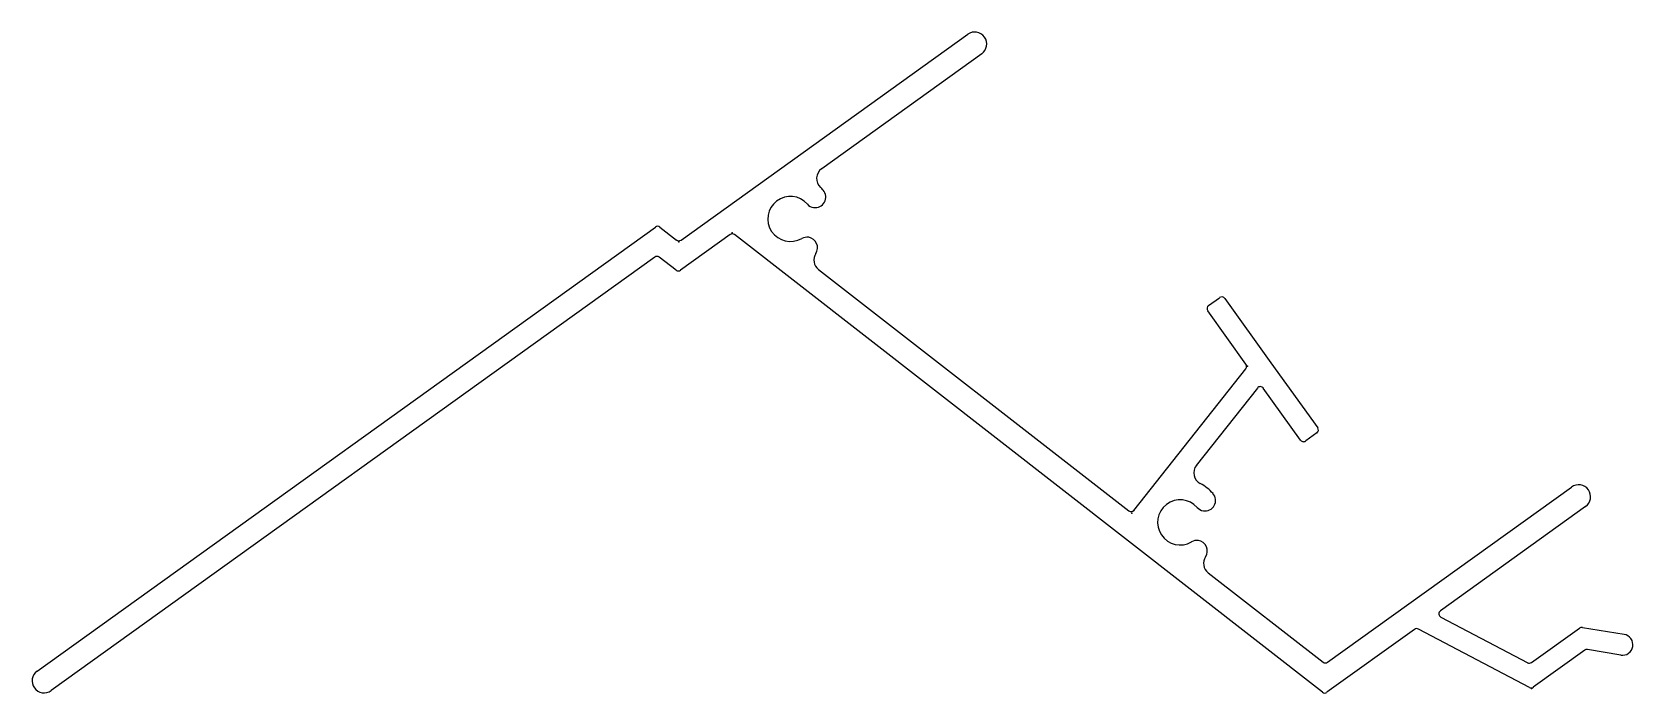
# Model space of a CAD drawing. Header units: inches. Extents: x -44 to 62, y 1 to 45.
import ezdxf

# ---------------------------------------------------------------- set-up
doc = ezdxf.new("R2010")
doc.units = ezdxf.units.IN
doc.header["$MEASUREMENT"] = 0
doc.layers.add('1', color=7, linetype='Continuous')

msp = doc.modelspace()

# ---------------------------------------------------------------- linework, layer by layer
at = {"color": 7, "linetype": 'Continuous'}
for p, q in [((-1.09, 30.72), (17.95, 44.4)), ((18.88, 43.1), (8.25, 35.46)), ((-43.87, 2.09), (-2.8, 31.59)), ((-2.5, 31.59), (-1.39, 30.73)), ((2.16, 31.09), (-1.13, 28.73)), ((41.51, 0.69), (2.46, 31.09)), ((-2.84, 29.6), (-42.94, 0.79)), ((-1.43, 28.73), (-2.54, 29.59)), ((8.04, 28.77), (28.64, 12.73)), ((33.94, 26.38), (34.67, 26.9)), ((35.02, 26.85), (38.09, 22.58)), ((36.43, 22.49), (33.89, 26.03)), ((38.09, 22.58), (41.2, 18.25)), ((28.99, 12.77), (36.42, 22.18)), ((37.19, 20.89), (33.13, 15.76)), ((40.06, 17.44), (37.58, 20.88)), ((41.14, 17.91), (40.41, 17.38)), ((41.85, 2.68), (58.06, 14.32)), ((58.99, 13.02), (49.35, 6.1)), ((32.81, 10.68), (32.81, 10.68)), ((33.92, 8.62), (41.55, 2.68)), ((49.38, 5.67), (55.14, 2.64)), ((47.62, 4.86), (41.81, 0.68)), ((55.25, 1), (47.89, 4.88)), ((55.4, 2.66), (58.58, 4.95)), ((58.77, 4.99), (61.55, 4.54)), ((58.93, 3.47), (55.51, 1.02)), ((61.32, 3.15), (59.11, 3.52))]:
    msp.add_line(p, q, dxfattribs=at)
for centre, radius, start, end in [((18.41, 43.75), 0.8, 35.69, 125.69), ((18.41, 43.75), 0.8, 305.69, 35.69), ((8.71, 34.81), 0.8, 125.69, 226.5955), ((7.82, 33.58), 0.7, 260.69, 41.2894), ((6.17, 32.13), 2.9, 41.2894, 46.5955), ((6.17, 32.13), 1.5, 41.2894, 300.0906), ((7.82, 33.58), 0.7, 221.2894, 260.69), ((-2.65, 31.39), 0.25, 52.1, 125.69), ((2.31, 30.89), 0.25, 52.1, 125.69), ((7.27, 30.22), 0.7, 80.69, 120.0906), ((7.27, 30.22), 0.7, 326.8599, 80.69), ((-1.24, 30.93), 0.25, 232.1, 305.69), ((8.53, 29.4), 0.8, 146.8599, 232.1), ((-2.69, 29.39), 0.25, 52.1, 125.69), ((-1.28, 28.93), 0.25, 232.1, 305.69), ((34.82, 26.7), 0.25, 35.69, 125.69), ((34.09, 26.18), 0.25, 125.69, 215.69), ((37.38, 20.74), 0.25, 35.69, 141.7067), ((40.99, 18.11), 0.25, 305.69, 35.69), ((40.26, 17.58), 0.25, 215.69, 305.69), ((33.76, 15.26), 0.8, 141.7067, 242.6122), ((32.06, 11.97), 2.9, 41.2894, 62.6122), ((33.71, 13.43), 0.7, 260.69, 41.2894), ((58.52, 13.67), 0.8, 35.69, 125.69), ((58.52, 13.67), 0.8, 305.69, 35.69), ((28.8, 12.93), 0.25, 232.1, 321.7067), ((32.06, 11.97), 1.5, 41.2894, 300.0906), ((33.71, 13.43), 0.7, 221.2894, 260.69), ((33.16, 10.07), 0.7, 80.69, 120.0906), ((33.16, 10.07), 0.7, 326.8599, 80.69), ((34.41, 9.25), 0.8, 146.8599, 232.1), ((49.49, 5.89), 0.25, 125.69, 242.26), ((47.77, 4.66), 0.25, 62.26, 125.69), ((58.73, 4.74), 0.25, 80.69, 125.69), ((61.43, 3.84), 0.7, 35.69, 80.69), ((59.07, 3.27), 0.25, 80.69, 125.69), ((61.43, 3.84), 0.7, 260.69, 305.69), ((61.43, 3.84), 0.7, 305.69, 35.69), ((41.7, 2.88), 0.25, 232.1, 305.69), ((55.25, 2.87), 0.25, 242.26, 305.69), ((-43.4, 1.44), 0.8, 125.69, 215.69), ((-43.4, 1.44), 0.8, 215.69, 305.69), ((41.66, 0.88), 0.25, 232.1, 305.69), ((55.37, 1.22), 0.25, 242.26, 305.69)]:
    msp.add_arc(centre, radius, start, end, dxfattribs=at)
at = {"layer": '1', "color": 7, "linetype": 'Continuous'}
msp.add_arc((36.22, 22.34), 0.254, 321.7067, 35.69, dxfattribs=at)
at = {"layer": '1', "color": 250}
for p in [(2.31, 31.2), (-1.25, 30.61), (36.54, 22.34), (28.84, 12.58), (55.39, 0.93)]:
    msp.add_point(p, dxfattribs=at)

doc.saveas('drawing.dxf')
